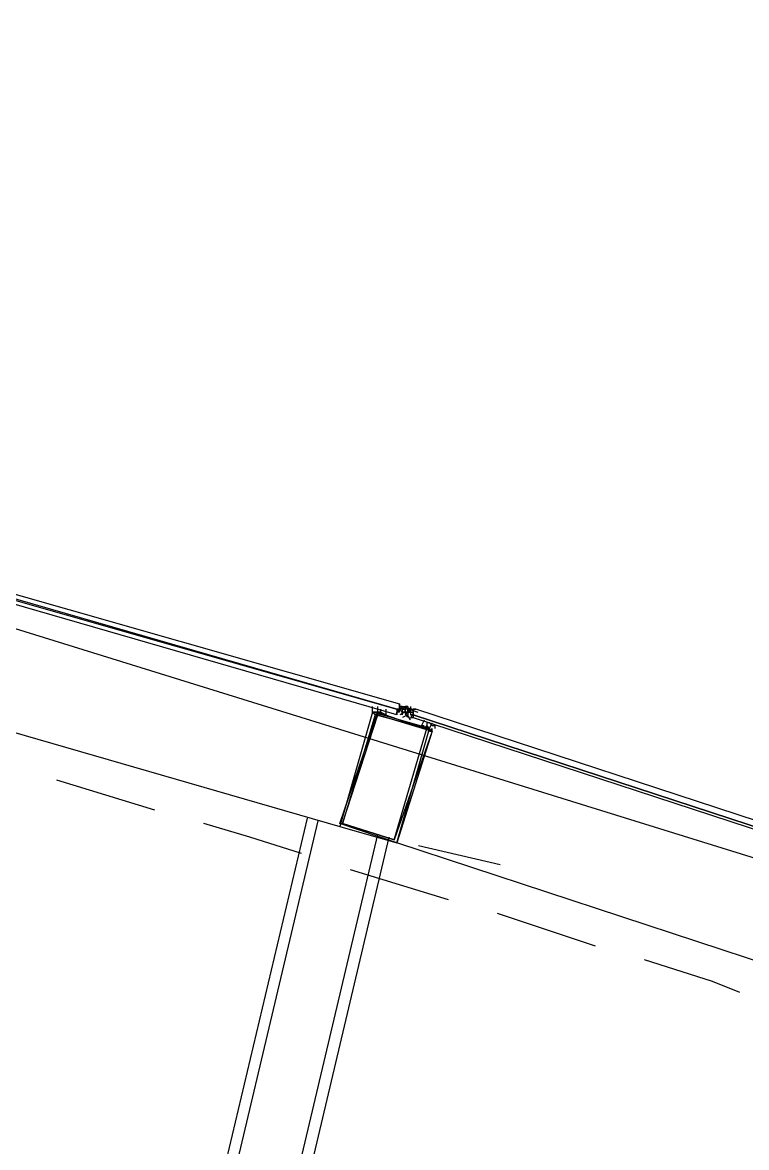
# Model space of a CAD drawing. Header units: feet. Extents: x -84 to 198, y -22 to 181.
# Drawn here: x 117.5 to 121.05, y 147.22 to 152.73 of the extents above; entities that cross this region are included whole.
import ezdxf

# ---------------------------------------------------------------- set-up
doc = ezdxf.new("R2010")
doc.units = ezdxf.units.FT
doc.layers.add('A-AREA-UNIDAD', color=30, linetype='CONTINUOUS')
doc.layers.add('A-LINEA', color=7, linetype='CONTINUOUS')

msp = doc.modelspace()

# ---------------------------------------------------------------- linework, layer by layer
at = {"layer": 'A-AREA-UNIDAD'}
msp.add_lwpolyline([(136.128, 134.3822), (134.72, 143.2533), (134.08, 143.3422), (134, 143.5378), (131.2, 144.8178), (130.4, 144.9422), (130.112, 145.2978), (127.28, 146.4533), (126.672, 146.4889), (126.56, 146.7378), (123.648, 147.8222), (122.912, 147.8933), (122.848, 148.0889), (115.968, 150.2222), (115.2, 150.2578), (115.168, 150.4178), (111.968, 151.2178), (111.328, 151.2178), (111.28, 151.3778), (104.032, 152.7289)], dxfattribs=at)
at = {"layer": 'A-LINEA'}
for p, q in [((115.4933, 149.8178), (119.0533, 148.7911)), ((119.2533, 149.3778), (119.2533, 149.3778)), ((119.2667, 149.3644), (119.2667, 149.3644)), ((119.2667, 149.3644), (119.2667, 149.3644)), ((119.3333, 149.3644), (119.3467, 149.3644)), ((119.3333, 149.3511), (119.3333, 149.3511)), ((119.3467, 149.3511), (119.3333, 149.3511)), ((119.3333, 149.3511), (119.3333, 149.3511)), ((119.3333, 149.3511), (119.3333, 149.3511)), ((119.3333, 149.3511), (119.3333, 149.3378)), ((119.3333, 149.3511), (119.3333, 149.3511)), ((119.3467, 149.3911), (119.3467, 149.3911)), ((119.3467, 149.3911), (119.3467, 149.3911)), ((119.3467, 149.3778), (119.3467, 149.3778)), ((119.3467, 149.3644), (119.3467, 149.3778)), ((119.36, 149.3778), (119.3467, 149.3778)), ((119.3467, 149.3778), (119.3467, 149.3778)), ((119.3467, 149.3644), (119.3467, 149.3778)), ((119.3467, 149.3778), (119.3467, 149.3778)), ((119.3467, 149.3778), (119.3467, 149.3778)), ((119.3467, 149.3778), (119.3467, 149.3778)), ((119.3467, 149.3778), (119.3467, 149.3778)), ((119.3467, 149.3778), (119.3467, 149.3778)), ((119.3467, 149.3778), (119.3467, 149.3778)), ((119.3467, 149.3778), (119.3467, 149.3778)), ((119.3467, 149.3778), (119.3467, 149.3778)), ((119.3467, 149.3778), (119.3467, 149.3778)), ((119.3467, 149.3778), (119.3467, 149.3778)), ((119.3467, 149.3778), (119.3467, 149.3778)), ((119.3467, 149.3778), (119.3467, 149.3778)), ((119.3467, 149.3778), (119.3467, 149.3778)), ((119.3467, 149.3778), (119.3467, 149.3778)), ((119.3467, 149.3778), (119.3467, 149.3778)), ((119.3467, 149.3778), (119.3467, 149.3778)), ((119.3467, 149.3778), (119.3467, 149.3778)), ((119.3467, 149.3644), (119.3467, 149.3644)), ((119.3467, 149.3644), (119.3467, 149.3644)), ((119.3467, 149.3644), (119.3467, 149.3644)), ((119.3467, 149.3644), (119.3467, 149.3644)), ((119.3467, 149.3644), (119.3467, 149.3644)), ((119.36, 149.3511), (119.3467, 149.3644)), ((119.36, 149.3511), (119.3467, 149.3644)), ((119.36, 149.3644), (119.3467, 149.3644)), ((119.3467, 149.3644), (119.3467, 149.3644)), ((119.3467, 149.3644), (119.3467, 149.3644)), ((119.3467, 149.3644), (119.3467, 149.3644)), ((119.3467, 149.3644), (119.3467, 149.3644)), ((119.3467, 149.3644), (119.3467, 149.3644)), ((119.3467, 149.3644), (119.3467, 149.3644)), ((119.3467, 149.3644), (119.3467, 149.3644)), ((119.3467, 149.3644), (119.3467, 149.3644)), ((119.3467, 149.3511), (119.3467, 149.3644)), ((119.3467, 149.3644), (119.3467, 149.3644)), ((119.3467, 149.3644), (119.3467, 149.3644)), ((119.3467, 149.3644), (119.3467, 149.3644)), ((119.3467, 149.3644), (119.3467, 149.3644)), ((119.3467, 149.3511), (119.3467, 149.3511)), ((119.3467, 149.3511), (119.3467, 149.3511)), ((119.3467, 149.3511), (119.3467, 149.3511)), ((119.3467, 149.3511), (119.3467, 149.3511)), ((119.3467, 149.3511), (119.3467, 149.3511)), ((119.3467, 149.3511), (119.3467, 149.3511)), ((119.3467, 149.3511), (119.3467, 149.3511)), ((119.3467, 149.3511), (119.3467, 149.3511)), ((119.3467, 149.3511), (119.3467, 149.3511)), ((119.3467, 149.3511), (119.3467, 149.3511)), ((119.3467, 149.3511), (119.3467, 149.3511)), ((119.3467, 149.3511), (119.3467, 149.3511)), ((119.3563, 149.3806), (119.4121, 149.3646)), ((119.36, 149.3778), (119.36, 149.3778)), ((119.36, 149.3778), (119.36, 149.3778)), ((119.36, 149.3778), (119.36, 149.3778)), ((119.36, 149.3778), (119.36, 149.3778)), ((119.36, 149.3778), (119.36, 149.3778)), ((119.36, 149.3644), (119.36, 149.3778)), ((119.36, 149.3778), (119.36, 149.3778)), ((119.36, 149.3778), (119.3733, 149.3778)), ((119.36, 149.3778), (119.3733, 149.3778)), ((119.36, 149.3778), (119.36, 149.3778)), ((119.36, 149.3778), (119.3733, 149.3778)), ((119.36, 149.3644), (119.36, 149.3644)), ((119.36, 149.3644), (119.3733, 149.3644)), ((119.36, 149.3644), (119.36, 149.3644)), ((119.36, 149.3644), (119.36, 149.3644)), ((119.36, 149.3644), (119.36, 149.3644)), ((119.36, 149.3644), (119.36, 149.3644)), ((119.36, 149.3644), (119.36, 149.3644)), ((119.36, 149.3644), (119.36, 149.3511)), ((119.36, 149.3644), (119.36, 149.3511)), ((119.36, 149.3644), (119.36, 149.3644)), ((119.36, 149.3644), (119.36, 149.3644)), ((119.3733, 149.3644), (119.36, 149.3644)), ((119.36, 149.3644), (119.36, 149.3644)), ((119.36, 149.3644), (119.36, 149.3644)), ((119.36, 149.3644), (119.36, 149.3644)), ((119.36, 149.3644), (119.36, 149.3644)), ((119.36, 149.3644), (119.36, 149.3644)), ((119.36, 149.3644), (119.36, 149.3644)), ((119.36, 149.3644), (119.36, 149.3644)), ((119.36, 149.3644), (119.36, 149.3644)), ((119.36, 149.3644), (119.36, 149.3644)), ((119.36, 149.3644), (119.36, 149.3644)), ((119.36, 149.3644), (119.36, 149.3644)), ((119.36, 149.3644), (119.36, 149.3644)), ((119.36, 149.3644), (119.36, 149.3644)), ((119.36, 149.3644), (119.36, 149.3644)), ((119.36, 149.3644), (119.36, 149.3644)), ((119.36, 149.3644), (119.36, 149.3644)), ((119.36, 149.3644), (119.36, 149.3644)), ((119.36, 149.3644), (119.36, 149.3644)), ((119.36, 149.3644), (119.36, 149.3644)), ((119.36, 149.3644), (119.36, 149.3511)), ((119.36, 149.3644), (119.36, 149.3644)), ((119.36, 149.3644), (119.36, 149.3511)), ((119.36, 149.3644), (119.36, 149.3644)), ((119.36, 149.3644), (119.36, 149.3644)), ((119.36, 149.3644), (119.36, 149.3644)), ((119.36, 149.3644), (119.36, 149.3644)), ((119.36, 149.3644), (119.36, 149.3644)), ((119.36, 149.3644), (119.36, 149.3644)), ((119.36, 149.3511), (119.36, 149.3511)), ((119.36, 149.3511), (119.3733, 149.3511)), ((119.36, 149.3511), (119.36, 149.3511)), ((119.36, 149.3511), (119.36, 149.3511)), ((119.36, 149.3511), (119.36, 149.3511)), ((119.36, 149.3378), (119.36, 149.3511)), ((119.36, 149.3511), (119.36, 149.3511)), ((119.36, 149.3511), (119.36, 149.3511)), ((119.36, 149.3511), (119.36, 149.3511)), ((119.36, 149.3511), (119.36, 149.3511)), ((119.36, 149.3511), (119.36, 149.3511)), ((119.36, 149.3511), (119.36, 149.3511)), ((119.36, 149.3511), (119.36, 149.3511)), ((119.36, 149.3511), (119.3733, 149.3511)), ((119.36, 149.3511), (119.36, 149.3511)), ((119.36, 149.3511), (119.36, 149.3511)), ((119.36, 149.3511), (119.36, 149.3511)), ((119.3733, 149.3511), (119.36, 149.3511)), ((119.36, 149.3511), (119.36, 149.3511)), ((119.3733, 149.3778), (119.3733, 149.3778)), ((119.3733, 149.3778), (119.3733, 149.3778)), ((119.3733, 149.3778), (119.3733, 149.3778)), ((119.3733, 149.3778), (119.3733, 149.3778)), ((119.3733, 149.3778), (119.3733, 149.3778)), ((119.3733, 149.3778), (119.3733, 149.3778)), ((119.3733, 149.3778), (119.3733, 149.3778)), ((119.3733, 149.3778), (119.3733, 149.3778)), ((119.3733, 149.3778), (119.3733, 149.3778)), ((119.3733, 149.3778), (119.3733, 149.3644)), ((119.3733, 149.3778), (119.3733, 149.3778)), ((119.3867, 149.3778), (119.3733, 149.3778)), ((119.3733, 149.3644), (119.3733, 149.3778)), ((119.3733, 149.3778), (119.3733, 149.3778)), ((119.3733, 149.3778), (119.3733, 149.3778)), ((119.3733, 149.3644), (119.3733, 149.3778)), ((119.3733, 149.3778), (119.3733, 149.3778)), ((119.3733, 149.3778), (119.3733, 149.3778)), ((119.3733, 149.3778), (119.3733, 149.3778)), ((119.3733, 149.3778), (119.3733, 149.3778)), ((119.3733, 149.3778), (119.3733, 149.3644)), ((119.3733, 149.3778), (119.3733, 149.3778)), ((119.3733, 149.3778), (119.3733, 149.3644)), ((119.3733, 149.3778), (119.3733, 149.3778)), ((119.3733, 149.3778), (119.3733, 149.3644)), ((119.3733, 149.3644), (119.3733, 149.3644)), ((119.3733, 149.3644), (119.3733, 149.3644)), ((119.3733, 149.3644), (119.3733, 149.3644)), ((119.3733, 149.3644), (119.3733, 149.3644)), ((119.3733, 149.3511), (119.3733, 149.3644)), ((119.3733, 149.3644), (119.3733, 149.3644)), ((119.3733, 149.3644), (119.3733, 149.3644)), ((119.3733, 149.3644), (119.3733, 149.3644)), ((119.3733, 149.3644), (119.3733, 149.3644)), ((119.3733, 149.3644), (119.3733, 149.3644)), ((119.3733, 149.3644), (119.3733, 149.3644)), ((119.3733, 149.3644), (119.3733, 149.3644)), ((119.3733, 149.3644), (119.3733, 149.3644)), ((119.3733, 149.3644), (119.3733, 149.3644)), ((119.3733, 149.3644), (119.3733, 149.3644)), ((119.3733, 149.3644), (119.3733, 149.3644)), ((119.3733, 149.3644), (119.3733, 149.3644)), ((119.3733, 149.3644), (119.3733, 149.3644)), ((119.3733, 149.3644), (119.3733, 149.3644)), ((119.3733, 149.3644), (119.3733, 149.3644)), ((119.3733, 149.3644), (119.3733, 149.3644)), ((119.3733, 149.3644), (119.3733, 149.3511)), ((119.3733, 149.3644), (119.3733, 149.3644)), ((119.3733, 149.3644), (119.3733, 149.3644)), ((119.3733, 149.3644), (119.3733, 149.3644)), ((119.3733, 149.3644), (119.3733, 149.3644)), ((119.3733, 149.3644), (119.3733, 149.3644)), ((119.3733, 149.3644), (119.3733, 149.3644)), ((119.3733, 149.3644), (119.3733, 149.3644)), ((119.3733, 149.3644), (119.3733, 149.3644)), ((119.3733, 149.3644), (119.3733, 149.3644)), ((119.3733, 149.3644), (119.3733, 149.3644)), ((119.3733, 149.3511), (119.3733, 149.3644)), ((119.3733, 149.3644), (119.3733, 149.3644)), ((119.3733, 149.3644), (119.3733, 149.3644)), ((119.3733, 149.3644), (119.3733, 149.3644)), ((119.3733, 149.3644), (119.3733, 149.3644)), ((119.3733, 149.3644), (119.3733, 149.3644)), ((119.3867, 149.3644), (119.3733, 149.3644)), ((119.3733, 149.3644), (119.3733, 149.3644)), ((119.3733, 149.3644), (119.3733, 149.3644)), ((119.3867, 149.3644), (119.3733, 149.3644)), ((119.3733, 149.3644), (119.3733, 149.3644)), ((119.3733, 149.3644), (119.3733, 149.3644)), ((119.3733, 149.3644), (119.3733, 149.3644)), ((119.3733, 149.3644), (119.3733, 149.3644)), ((119.3733, 149.3644), (119.3733, 149.3644)), ((119.3733, 149.3644), (119.3733, 149.3644)), ((119.3733, 149.3644), (119.3733, 149.3644)), ((119.3733, 149.3644), (119.3733, 149.3644)), ((119.3733, 149.3644), (119.3733, 149.3644)), ((119.3733, 149.3644), (119.3733, 149.3644)), ((119.3733, 149.3644), (119.3733, 149.3644)), ((119.3733, 149.3644), (119.3733, 149.3644)), ((119.3733, 149.3644), (119.3733, 149.3644)), ((119.3733, 149.3644), (119.3733, 149.3644)), ((119.3733, 149.3511), (119.3733, 149.3511)), ((119.3733, 149.3511), (119.3733, 149.3511)), ((119.3733, 149.3511), (119.3733, 149.3511)), ((119.3733, 149.3511), (119.3733, 149.3511)), ((119.3733, 149.3511), (119.3733, 149.3511)), ((119.3733, 149.3511), (119.3733, 149.3511)), ((119.3733, 149.3511), (119.3733, 149.3511)), ((119.3733, 149.3511), (119.3733, 149.3511)), ((119.3733, 149.3511), (119.3733, 149.3511)), ((119.3733, 149.3511), (119.3733, 149.3511)), ((119.3733, 149.3511), (119.3867, 149.3511)), ((119.3733, 149.3511), (119.3867, 149.3511)), ((119.3733, 149.3511), (119.3867, 149.3511)), ((119.3733, 149.3511), (119.3867, 149.3511)), ((119.3733, 149.3511), (119.3733, 149.3511)), ((119.3733, 149.3511), (119.3733, 149.3511)), ((119.3733, 149.3511), (119.3733, 149.3511)), ((119.3733, 149.3511), (119.3733, 149.3511)), ((119.3733, 149.3511), (119.3733, 149.3511)), ((119.3733, 149.3511), (119.3733, 149.3511)), ((119.3733, 149.3511), (119.3733, 149.3511)), ((119.3733, 149.3511), (119.3733, 149.3511)), ((119.3867, 149.3511), (119.3733, 149.3511)), ((119.3733, 149.3511), (119.3733, 149.3511)), ((119.3733, 149.3511), (119.3733, 149.3511)), ((119.3733, 149.3511), (119.3733, 149.3511)), ((119.3733, 149.3511), (119.3733, 149.3511)), ((119.3733, 149.3511), (119.3733, 149.3511)), ((119.3733, 149.3511), (119.3733, 149.3511)), ((119.3733, 149.3511), (119.3733, 149.3511)), ((119.3733, 149.3511), (119.3733, 149.3511)), ((119.3733, 149.3511), (119.3733, 149.3511)), ((119.3867, 149.3511), (119.3733, 149.3378)), ((119.3733, 149.3511), (119.3733, 149.3511)), ((119.3733, 149.3511), (119.3733, 149.3511)), ((119.3733, 149.3511), (119.3733, 149.3511)), ((119.3733, 149.3511), (119.3733, 149.3511)), ((119.3733, 149.3511), (119.3733, 149.3511)), ((119.3733, 149.3511), (119.3733, 149.3511)), ((119.3733, 149.3511), (119.3733, 149.3511)), ((119.3733, 149.3511), (119.3733, 149.3511)), ((119.3733, 149.3511), (119.3733, 149.3511)), ((119.3804, 149.3692), (119.4355, 149.3511)), ((119.3867, 149.3778), (119.3867, 149.3644)), ((119.3867, 149.3778), (119.3867, 149.3644)), ((119.3867, 149.3778), (119.3867, 149.3644)), ((119.3867, 149.3778), (119.3867, 149.3778)), ((119.3867, 149.3644), (119.3867, 149.3644)), ((119.3867, 149.3644), (119.3867, 149.3644)), ((119.3867, 149.3644), (119.3867, 149.3644)), ((119.3867, 149.3644), (119.4, 149.3644)), ((119.3867, 149.3644), (119.4, 149.3644)), ((119.3867, 149.3644), (119.3867, 149.3644)), ((119.3867, 149.3511), (119.3867, 149.3644)), ((119.3867, 149.3644), (119.3867, 149.3644)), ((119.3867, 149.3644), (119.3867, 149.3644)), ((119.3867, 149.3644), (119.3867, 149.3644)), ((119.3867, 149.3644), (119.3867, 149.3644)), ((119.3867, 149.3644), (119.3867, 149.3644)), ((119.3867, 149.3644), (119.3867, 149.3644)), ((119.3867, 149.3644), (119.3867, 149.3644)), ((119.3867, 149.3644), (119.3867, 149.3644)), ((119.3867, 149.3644), (119.3867, 149.3644)), ((119.3867, 149.3644), (119.3867, 149.3644)), ((119.3867, 149.3644), (119.3867, 149.3644)), ((119.3867, 149.3644), (119.3867, 149.3644)), ((119.3867, 149.3644), (119.3867, 149.3644)), ((119.3867, 149.3644), (119.3867, 149.3644)), ((119.3867, 149.3644), (119.3867, 149.3644)), ((119.3867, 149.3644), (119.3867, 149.3644)), ((119.3867, 149.3644), (119.3867, 149.3644)), ((119.3867, 149.3644), (119.3867, 149.3644)), ((119.3867, 149.3511), (119.3867, 149.3644)), ((119.4, 149.3644), (119.3867, 149.3644)), ((119.3867, 149.3644), (119.3867, 149.3644)), ((119.3867, 149.3644), (119.3867, 149.3644)), ((119.3867, 149.3644), (119.3867, 149.3644)), ((119.3867, 149.3644), (119.3867, 149.3644)), ((119.3867, 149.3644), (119.3867, 149.3644)), ((119.3867, 149.3644), (119.3867, 149.3644)), ((119.3867, 149.3644), (119.3867, 149.3644)), ((119.3867, 149.3644), (119.3867, 149.3644)), ((119.3867, 149.3644), (119.3867, 149.3644)), ((119.3867, 149.3644), (119.3867, 149.3644)), ((119.3867, 149.3644), (119.3867, 149.3644)), ((119.3867, 149.3644), (119.3867, 149.3644)), ((119.3867, 149.3644), (119.3867, 149.3644)), ((119.3867, 149.3644), (119.3867, 149.3644)), ((119.3867, 149.3644), (119.3867, 149.3644)), ((119.3867, 149.3644), (119.3867, 149.3644)), ((119.3867, 149.3644), (119.3867, 149.3644)), ((119.3867, 149.3644), (119.3867, 149.3644)), ((119.3867, 149.3644), (119.3867, 149.3644)), ((119.3867, 149.3644), (119.3867, 149.3644)), ((119.3867, 149.3644), (119.3867, 149.3644)), ((119.3867, 149.3644), (119.3867, 149.3644)), ((119.3867, 149.3644), (119.3867, 149.3644)), ((119.3867, 149.3644), (119.3867, 149.3644)), ((119.3867, 149.3511), (119.3867, 149.3511)), ((119.3867, 149.3511), (119.3867, 149.3511)), ((119.3867, 149.3511), (119.3867, 149.3511)), ((119.3867, 149.3511), (119.3867, 149.3511)), ((119.3867, 149.3511), (119.3867, 149.3511)), ((119.3867, 149.3511), (119.3867, 149.3511)), ((119.3867, 149.3511), (119.3867, 149.3511)), ((119.3867, 149.3511), (119.3867, 149.3511)), ((119.3867, 149.3511), (119.3867, 149.3511)), ((119.3867, 149.3511), (119.3867, 149.3511)), ((119.3867, 149.3511), (119.3867, 149.3511)), ((119.3867, 149.3511), (119.3867, 149.3511)), ((119.3867, 149.3511), (119.3867, 149.3511)), ((119.3867, 149.3511), (119.3867, 149.3511)), ((119.3867, 149.3511), (119.3867, 149.3511)), ((119.3867, 149.3511), (119.3867, 149.3511)), ((119.3867, 149.3511), (119.3867, 149.3511)), ((119.3867, 149.3511), (119.3867, 149.3511)), ((119.3867, 149.3511), (119.3867, 149.3511)), ((119.3867, 149.3511), (119.3867, 149.3511)), ((119.3867, 149.3511), (119.3867, 149.3511)), ((119.3867, 149.3511), (119.3867, 149.3511)), ((119.3867, 149.3511), (119.3867, 149.3511)), ((119.3867, 149.3511), (119.3867, 149.3511)), ((119.3867, 149.3511), (119.3867, 149.3511)), ((119.3867, 149.3511), (119.3867, 149.3511)), ((119.3867, 149.3511), (119.3867, 149.3511)), ((119.3867, 149.3511), (119.3867, 149.3511)), ((119.3867, 149.3511), (119.3867, 149.3511)), ((119.3867, 149.3511), (119.3867, 149.3511)), ((119.4, 149.3511), (119.3867, 149.3511)), ((119.3867, 149.3511), (119.3867, 149.3511)), ((119.3867, 149.3511), (119.3867, 149.3511)), ((119.3867, 149.3511), (119.3867, 149.3511)), ((119.3867, 149.3511), (119.3867, 149.3511)), ((119.3867, 149.3511), (119.3867, 149.3511)), ((119.3867, 149.3511), (119.3867, 149.3511)), ((119.3867, 149.3511), (119.3867, 149.3511)), ((119.3867, 149.3511), (119.3867, 149.3511)), ((119.3867, 149.3511), (119.3867, 149.3511)), ((119.3867, 149.3511), (119.3867, 149.3511)), ((119.3867, 149.3511), (119.3867, 149.3511)), ((119.4, 149.3778), (119.4, 149.3644)), ((119.4, 149.3644), (119.4, 149.3644)), ((119.4, 149.3644), (119.4133, 149.3644)), ((119.4, 149.3511), (119.4, 149.3644)), ((119.4, 149.3644), (119.4, 149.3644)), ((119.4, 149.3644), (119.4, 149.3644)), ((119.4, 149.3644), (119.4, 149.3644)), ((119.4, 149.3644), (119.4, 149.3644)), ((119.4, 149.3644), (119.4, 149.3644)), ((119.4, 149.3644), (119.4, 149.3644)), ((119.4, 149.3644), (119.4, 149.3644)), ((119.4, 149.3644), (119.4, 149.3644)), ((119.4, 149.3644), (119.4, 149.3644)), ((119.4, 149.3644), (119.4, 149.3511)), ((119.4, 149.3644), (119.4, 149.3644)), ((119.4, 149.3644), (119.4, 149.3644)), ((119.4, 149.3644), (119.4, 149.3644)), ((119.4, 149.3644), (119.4, 149.3644)), ((119.4, 149.3644), (119.4, 149.3644)), ((119.4, 149.3644), (119.4, 149.3644)), ((119.4, 149.3644), (119.4, 149.3644)), ((119.4, 149.3511), (119.4, 149.3378)), ((119.4, 149.3511), (119.4133, 149.3511)), ((119.4, 149.3511), (119.4, 149.3511)), ((119.4, 149.3511), (119.4, 149.3511)), ((119.4, 149.3511), (119.4, 149.3511)), ((119.4, 149.3511), (119.4, 149.3511)), ((119.4, 149.3511), (119.4, 149.3511)), ((119.4, 149.3511), (119.4, 149.3511)), ((119.4, 149.3511), (119.4, 149.3511)), ((119.4, 149.3511), (119.4, 149.3511)), ((119.4, 149.3511), (119.4, 149.3511)), ((119.4, 149.3511), (119.4, 149.3511)), ((119.4, 149.3511), (119.4, 149.3511)), ((119.4, 149.3511), (119.4, 149.3511)), ((119.4, 149.3511), (119.4, 149.3511)), ((119.4, 149.3511), (119.4, 149.3511)), ((119.4, 149.3511), (119.4, 149.3511)), ((119.4, 149.3511), (119.4, 149.3511)), ((119.4, 149.3511), (119.4, 149.3511)), ((119.4, 149.3511), (119.4, 149.3511)), ((119.4, 149.3511), (119.4, 149.3511)), ((119.4, 149.3511), (119.4, 149.3511)), ((119.4, 149.3511), (119.4, 149.3511)), ((119.4, 149.3511), (119.4, 149.3511)), ((119.4, 149.3511), (119.4, 149.3511)), ((119.4, 149.3511), (119.4, 149.3511)), ((119.4, 149.3511), (119.4, 149.3511)), ((119.4, 149.3511), (119.4, 149.3511)), ((119.4, 149.3511), (119.4, 149.3511)), ((119.4, 149.3511), (119.4, 149.3511)), ((119.4, 149.3511), (119.4, 149.3511)), ((119.4, 149.3511), (119.4, 149.3511)), ((119.4, 149.3511), (119.4, 149.3511)), ((119.4133, 149.3644), (119.4133, 149.3644)), ((119.4133, 149.3644), (119.4133, 149.3644)), ((119.4133, 149.3644), (119.4133, 149.3644)), ((119.4133, 149.3644), (119.4133, 149.3644)), ((119.4133, 149.3511), (119.4133, 149.3644)), ((119.4133, 149.3644), (119.4133, 149.3644)), ((119.4133, 149.3644), (119.4133, 149.3644)), ((119.4133, 149.3644), (119.4133, 149.3644)), ((119.4133, 149.3644), (119.4133, 149.3644)), ((119.4133, 149.3644), (119.4133, 149.3511)), ((119.4133, 149.3644), (119.4133, 149.3644)), ((119.4133, 149.3644), (119.4133, 149.3644)), ((119.4133, 149.3644), (119.4133, 149.3511)), ((119.4133, 149.3644), (119.4133, 149.3644)), ((119.4133, 149.3511), (119.4133, 149.3511)), ((119.4133, 149.3511), (119.4133, 149.3511)), ((119.4133, 149.3511), (119.4133, 149.3511)), ((119.4133, 149.3511), (119.4133, 149.3511)), ((119.4133, 149.3511), (119.4133, 149.3511)), ((119.4133, 149.3511), (119.4133, 149.3511)), ((119.4133, 149.3511), (119.4133, 149.3511)), ((119.4133, 149.3378), (119.4133, 149.3511)), ((119.4133, 149.3511), (119.4133, 149.3511)), ((119.4133, 149.3511), (119.4133, 149.3511)), ((119.4133, 149.3511), (119.4133, 149.3511)), ((119.4133, 149.3511), (119.4133, 149.3511)), ((119.4133, 149.3511), (119.4133, 149.3511)), ((119.4133, 149.3511), (119.4133, 149.3511)), ((119.4133, 149.3511), (119.4133, 149.3511)), ((119.4133, 149.3511), (119.4133, 149.3511)), ((119.4133, 149.3511), (119.4133, 149.3511)), ((119.4133, 149.3511), (119.4133, 149.3511)), ((119.4267, 149.3644), (119.4267, 149.3644)), ((119.4267, 149.3644), (119.4267, 149.3644)), ((119.3333, 149.3378), (119.3333, 149.3378)), ((119.3333, 149.3378), (119.3333, 149.3378)), ((119.36, 149.3378), (119.36, 149.3378)), ((119.36, 149.3378), (119.36, 149.3378)), ((119.36, 149.3378), (119.36, 149.3378)), ((119.3867, 149.3378), (119.3867, 149.3378)), ((119.3867, 149.3378), (119.3867, 149.3378)), ((119.3867, 149.3378), (119.3867, 149.3378)), ((119.3867, 149.3378), (119.3867, 149.3378)), ((119.3867, 149.3378), (119.3867, 149.3378)), ((119.3867, 149.3378), (119.3867, 149.3378)), ((119.3867, 149.3378), (119.3867, 149.3378)), ((119.3867, 149.3378), (119.3867, 149.3378)), ((119.3867, 149.3378), (119.3867, 149.3378)), ((119.3867, 149.3378), (119.3867, 149.3378)), ((119.3867, 149.3378), (119.3867, 149.3378)), ((119.3867, 149.3378), (119.3867, 149.3378)), ((119.3867, 149.3378), (119.3867, 149.3378)), ((119.3867, 149.3378), (119.3867, 149.3378)), ((119.4, 149.3378), (119.4133, 149.3378)), ((119.4, 149.3378), (119.4, 149.3378)), ((119.4, 149.3378), (119.4, 149.3378)), ((119.4, 149.3378), (119.4, 149.3378)), ((119.4, 149.3378), (119.4, 149.3378)), ((119.4, 149.3378), (119.4, 149.3378)), ((119.4, 149.3378), (119.4, 149.3378)), ((119.4, 149.3378), (119.4, 149.3378)), ((119.4, 149.3378), (119.4, 149.3378)), ((119.4, 149.3378), (119.4, 149.3378)), ((119.4, 149.3378), (119.4, 149.3378)), ((119.4, 149.3378), (119.4, 149.3378)), ((119.4, 149.3378), (119.4, 149.3378)), ((119.4, 149.3378), (119.4, 149.3378)), ((119.4, 149.3244), (119.4, 149.3244)), ((119.4, 149.3244), (119.4133, 149.3244)), ((119.4, 149.3244), (119.4, 149.3244)), ((119.4, 149.3244), (119.4, 149.3244)), ((119.4, 149.3244), (119.4, 149.3244)), ((119.4, 149.3244), (119.4, 149.3244)), ((119.4, 149.3244), (119.4, 149.3244)), ((119.4133, 149.3378), (119.4133, 149.3378)), ((119.4133, 149.3378), (119.4133, 149.3378)), ((119.4133, 149.3378), (119.4133, 149.3378)), ((119.4133, 149.3378), (119.4133, 149.3378)), ((119.4133, 149.3378), (119.4133, 149.3378)), ((119.4133, 149.3378), (119.4133, 149.3378)), ((119.4133, 149.3244), (119.4133, 149.3244)), ((119.48, 149.3111), (119.48, 149.3111)), ((119.4933, 149.2978), (119.5067, 149.2844)), ((119.5067, 149.2978), (119.5067, 149.2978)), ((118.1467, 148.8711), (117.6667, 149.0178)), ((118.8933, 148.8311), (115.88, 136.1111)), ((118.9467, 148.8178), (115.92, 136.0444)), ((116.2, 135.9111), (119.24, 148.7511)), ((119.2933, 148.7378), (116.2667, 135.9511)), ((122.8533, 147.5511), (119.3333, 148.7111)), ((119.44, 148.6978), (119.84, 148.6044)), ((119.5867, 148.4311), (119.1067, 148.5778)), ((120.3067, 148.2044), (119.8267, 148.3644))]:
    msp.add_line(p, q, dxfattribs=at)
for points in [[(115.56, 150.4711), (119.3467, 149.3911), (119.3467, 149.3778), (119.3467, 149.3644), (119.3333, 149.3644), (115.5467, 150.4578), (115.5467, 150.4711), (115.56, 150.4711)], [(115.5467, 150.4444), (119.3333, 149.3644), (119.3333, 149.3511), (119.3333, 149.3378), (115.5467, 150.4311), (115.5333, 150.4311), (115.5467, 150.4444)], [(119.3333, 148.7111), (119.0533, 148.8044), (119.24, 149.3511), (119.5067, 149.2578), (119.3333, 148.7111)], [(119.0533, 148.7911), (119.3333, 148.7111), (119.4933, 149.2711), (119.2133, 149.3511), (119.0533, 148.7911)], [(119.2533, 149.3644), (119.2533, 149.3644), (119.2533, 149.3644), (119.2533, 149.3511), (119.2533, 149.3511), (119.24, 149.3511), (119.24, 149.3511), (119.2267, 149.3511), (119.24, 149.3511), (119.24, 149.3378), (119.2267, 149.3378), (119.2267, 149.3378), (119.2133, 149.3511), (119.2267, 149.3511), (119.2267, 149.3511), (119.2267, 149.3511), (119.2267, 149.3511), (119.2133, 149.3511), (119.2133, 149.3511), (119.2133, 149.3778), (119.2133, 149.3778)], [(119.2267, 149.3778), (119.2267, 149.3778), (119.2267, 149.3778)], [(119.24, 149.3378), (119.24, 149.3511), (119.24, 149.3511), (119.24, 149.3511), (119.24, 149.3511), (119.24, 149.3511), (119.24, 149.3511), (119.24, 149.3511), (119.24, 149.3778), (119.24, 149.3778), (119.24, 149.3778)], [(119.24, 149.3644), (119.24, 149.3778), (119.24, 149.3778)], [(119.2533, 149.3778), (119.2533, 149.3778), (119.2533, 149.3778)], [(119.28, 149.3644), (119.28, 149.3644), (119.28, 149.3644), (119.28, 149.3378), (119.28, 149.3378), (119.2533, 149.3511), (119.2533, 149.3511), (119.2533, 149.3378), (119.2533, 149.3378), (119.2533, 149.3378), (119.2533, 149.3378), (119.2533, 149.3378)], [(119.3333, 149.3378), (119.3333, 149.3511), (119.3467, 149.3644), (119.3333, 149.3644), (119.3467, 149.3644), (119.3467, 149.3778), (119.3467, 149.3911)], [(119.3467, 149.3644), (119.3467, 149.3644), (119.36, 149.3778)], [(119.3733, 149.3778), (119.36, 149.3644), (119.36, 149.3511), (119.36, 149.3378)], [(119.36, 149.3644), (119.36, 149.3644), (119.36, 149.3778)], [(119.3733, 149.3644), (119.3733, 149.3644), (119.3733, 149.3511)], [(119.3867, 149.3644), (119.3867, 149.3644), (119.3733, 149.3644), (119.3733, 149.3644)], [(119.3867, 149.3511), (119.3867, 149.3511), (119.3733, 149.3511), (119.3733, 149.3511)], [(119.3867, 149.3511), (119.3867, 149.3511), (119.3867, 149.3644), (119.3867, 149.3644)], [(119.3867, 149.3644), (119.3867, 149.3511), (119.4, 149.3511)], [(119.4, 149.3644), (119.3867, 149.3511), (119.4, 149.3511), (119.3867, 149.3511), (119.3867, 149.3378), (119.3867, 149.3244)], [(119.4, 149.3511), (119.4, 149.3511), (119.4, 149.3644), (119.4, 149.3644)], [(119.4, 149.3244), (119.4133, 149.3378), (119.4133, 149.3511), (119.4133, 149.3644), (119.4267, 149.3644)], [(123.1733, 148.1378), (119.4267, 149.3644), (119.4133, 149.3644), (119.4133, 149.3511), (119.4133, 149.3378), (123.16, 148.1111), (123.16, 148.1244), (123.1733, 148.1378)], [(119.32, 148.7244), (119.0667, 148.8044), (119.24, 149.3378), (119.5067, 149.2578), (119.32, 148.7244)], [(119.0667, 148.8044), (119.32, 148.7244), (119.48, 149.2711), (119.2267, 149.3378), (119.0667, 148.8044)], [(119.3859, 149.3257), (119.3727, 149.3502), (119.3478, 149.3378)], [(119.3993, 149.3127), (119.3857, 149.337), (119.361, 149.3241)], [(119.4133, 149.3378), (119.4133, 149.3378), (119.4, 149.3378), (119.4, 149.3378)], [(123.16, 148.1111), (119.4133, 149.3378), (119.4133, 149.3244), (123.16, 148.0978), (123.16, 148.1111)], [(119.4667, 149.3111), (119.4667, 149.3111), (119.4667, 149.3111), (119.4533, 149.2844), (119.4533, 149.2844), (119.4667, 149.2844), (119.4667, 149.2844)], [(119.48, 149.2844), (119.4667, 149.2711), (119.4667, 149.2711), (119.4667, 149.2711), (119.48, 149.2711), (119.48, 149.2711), (119.48, 149.2711), (119.48, 149.2711), (119.48, 149.2711), (119.48, 149.2844), (119.48, 149.2844), (119.4933, 149.2711), (119.4933, 149.2711), (119.5067, 149.2978), (119.5067, 149.2978)], [(119.4933, 149.2978), (119.4933, 149.2978), (119.48, 149.2978), (119.48, 149.2978), (119.48, 149.2844), (119.48, 149.2844)], [(119.48, 149.2978), (119.48, 149.2978), (119.48, 149.2978)], [(119.4933, 149.2978), (119.4933, 149.2978), (119.4933, 149.2978)], [(119.48, 149.2711), (119.4933, 149.2711), (119.4933, 149.2711), (119.4933, 149.2711), (119.4933, 149.2711), (119.4933, 149.2578), (119.4933, 149.2578), (119.4933, 149.2578), (119.5067, 149.2578), (119.5067, 149.2578), (119.5067, 149.2578), (119.5067, 149.2711), (119.5067, 149.2711), (119.5067, 149.2711), (119.5067, 149.2711)], [(119.5067, 149.2711), (119.4933, 149.2578), (119.4933, 149.2578), (119.4933, 149.2711), (119.4933, 149.2711)], [(119.5067, 149.2844), (119.52, 149.2844), (119.52, 149.2844), (119.52, 149.2844), (119.52, 149.2711)], [(118.8667, 148.6578), (118.6133, 148.7378), (118.3867, 148.8044)], [(121.0133, 147.9778), (120.88, 148.0311), (120.5467, 148.1378)]]:
    msp.add_lwpolyline(points, dxfattribs=at)
for points in [[(119.2267, 149.3511), (119.2267, 149.3511), (119.2267, 149.3511), (119.2267, 149.3511)], [(119.2533, 149.3511), (119.2533, 149.3511), (119.2533, 149.3378), (119.2533, 149.3378)], [(119.48, 149.2844), (119.48, 149.2844), (119.48, 149.2711), (119.48, 149.2711)]]:
    msp.add_lwpolyline(points, close=True, dxfattribs=at)

doc.saveas('drawing.dxf')
